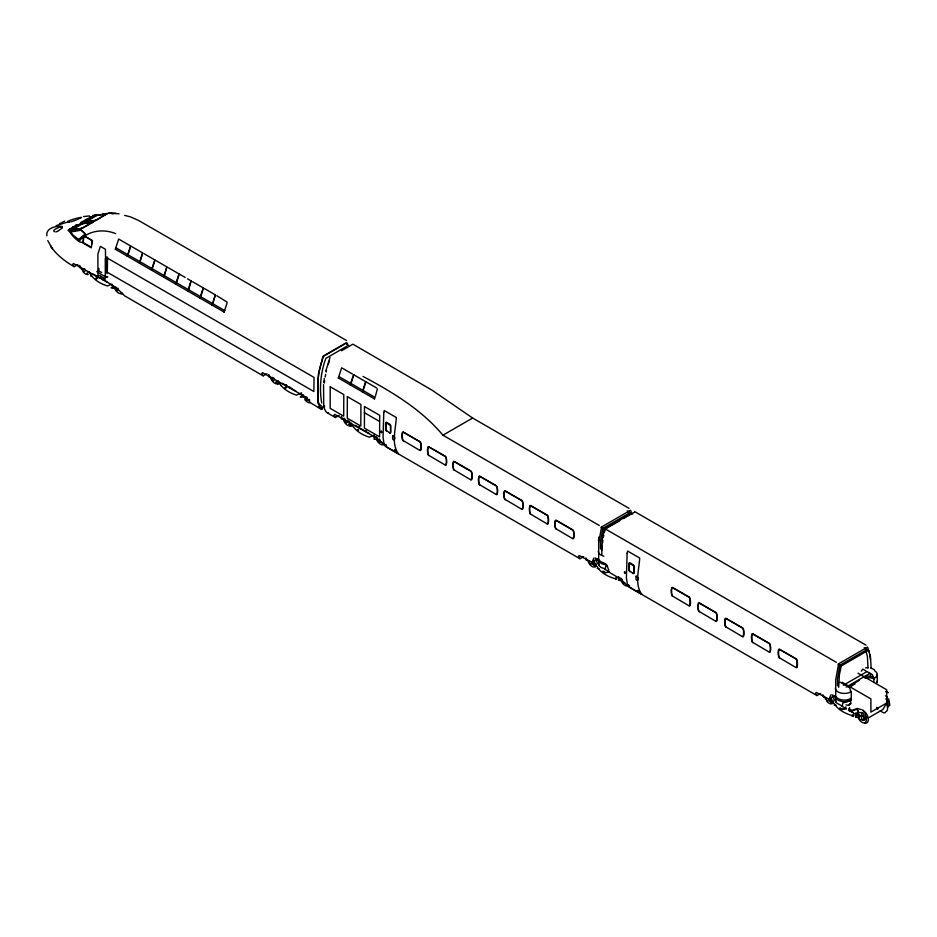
<?xml version="1.0" encoding="UTF-8"?>
<svg xmlns="http://www.w3.org/2000/svg" width="937" height="937" viewBox="0 0 937 937"><rect width="100%" height="100%" fill="white"/><g stroke="black" fill="none" stroke-linecap="round" stroke-linejoin="round"><path stroke-width="1.41" d="M381.699 432.437L381.101 431.289L381.675 432.566M625.049 572.94C624.944 570.738 623.972 573.795 625.202 572.952M75.768 225.395L67.956 230.291L69.209 230.701C70.205 234.391 85.126 250.202 83.252 237.576M105.53 258.46L105.448 249.289L100.341 246.349L97.893 254.056L97.893 272.409L105.284 276.684M323.839 382.237L324.284 378.466M324.331 383.104L324.624 380.668M598.45 540.778L598.907 537.006M602.62 542.699L602.924 540.204M377.154 437.72L377.025 439.699M621.711 578.902L621.582 580.893M858.737 715.751L858.608 717.742M91.732 244.053L92.4 240.622L84.822 236.241M325.162 376.955L325.666 374.378M603.311 537.709L603.803 535.203M850.327 703.91L848.793 705.327L846.006 704.917M115.274 249.359L118.683 239.064L130.536 245.916L127.268 256.129M127.526 256.281L130.793 246.056L142.658 252.908L139.379 263.133M139.636 263.274L142.658 252.908M151.501 270.125L154.769 259.9L144.099 253.74M151.747 270.266L155.027 260.053L166.88 266.893L163.612 277.118M163.87 277.27L166.88 266.893M175.723 284.11L179.002 273.885L168.32 267.724M175.98 284.262L179.248 274.037L185.186 277.457M187.845 291.102L191.113 280.889L187.552 278.828M188.091 291.255L191.113 280.889M199.956 298.107L203.224 287.882L192.553 281.721M200.213 298.247L203.481 288.022L215.346 294.874L212.067 305.099M212.324 305.239L215.346 294.874M224.06 312.162L227.047 303.096M325.842 370.923L330.023 357.384M326.123 372.012L326.509 370.537M338.28 378.115L341.677 367.808L352.359 373.98M350.262 384.884L353.542 374.659L365.653 381.652L362.385 391.877M350.52 385.025L353.799 374.812M362.642 392.029L365.91 381.804L376.58 387.965M374.367 398.951L375.105 397.417L363.24 390.577M375.444 396.128L377.388 388.867M604.283 532.708L604.927 530.283M869.337 652.246L868.552 650.196L841.309 665.926L839.388 674.745L838.697 687.289M98.889 268.392L99.029 271.144L101.676 272.503M836.191 696.964A8.855 5.107 0 0 0 850.632 698.627L851.112 698.206L851.112 700.302L849.636 700.712A7.461 4.298 0 0 1 847.224 701.649M608.16 571.101L608.827 570.036M845.186 707.95L845.853 706.885M80.043 265.885L80.746 267.877L79.786 267.759A1.909 1.101 60 0 1 79.258 265.932L79.458 265.464M269.13 375.058L269.833 377.049L268.86 376.932A1.909 1.101 60 0 1 268.345 375.093L268.532 374.636M87.668 273.815L87.27 272.925L87.27 274.248M96.687 278.359L96.113 279.355M285.773 387.531L285.199 388.515M614.988 578.246L615.515 579.417L616.042 577.637M852.014 715.095L852.014 716.313M853.068 715.704L853.068 714.486M328.196 364.505L329.402 360.909M592.325 561.942L593.671 558.358A2.366 1.359 60 0 1 593.917 558.007M829.35 698.779L830.697 695.195A2.366 1.359 60 0 1 830.943 694.856M381.101 432.461L381.898 432.191L381.101 431.289M624.944 573.139L624.686 571.933M85.829 220.98C86.099 218.766 86.438 218.602 85.958 220.898M849.754 704.038L849.18 704.718M585.965 557.902L585.777 558.358A1.909 1.101 60 0 0 586.293 560.197L587.265 560.314L586.421 558.803M822.991 694.739L822.803 695.207A1.909 1.101 60 0 0 823.318 697.034L824.291 697.163L823.447 695.652M76.904 225.126L76.202 224.587L76.951 225.021M93.196 216.915L93.688 215.978L92.775 215.463L99.767 214.62M857.941 673.164L886.695 689.761L886.695 702.996L882.771 709.59L868.095 718.07M341.583 416.426L341.22 417.176A1.909 1.101 60 0 0 341.747 419.003L342.708 419.12L341.864 417.621M100.751 277.844L99.123 277.844M289.838 387.016L289.018 387.485M361.331 428.759L361.331 429.415M861.314 671.185L862.801 669.123L872.37 674.64L873.858 678.423L873.858 682.312M395.707 450.697L394.688 450.369M628.458 585.367L629.488 585.766M629.383 585.613L628.364 585.285L629.582 586.211L628.071 584.782L628.563 585.625M639.069 591.2L638.05 590.872M374.507 438.739L373.933 435.482M619.064 579.921L619.252 578.808M856.09 716.77L855.504 713.514M858.269 710.691L858.269 713.643M79.294 241.043C87.961 230.35 103.515 228.581 115.719 233.653M78.696 240.212L78.146 239.825L83.826 235.128M78.439 240.434L85.595 234.262L80.933 229.6L69.373 231.369M840.196 682.183L849.765 687.699L850.761 691.904A9.03 5.212 0 0 1 840.911 693.029A9.03 5.212 0 0 1 835.336 688.215M851.112 699.74L850.632 700.162A8.855 5.107 0 0 1 840.981 701.274A8.855 5.107 0 0 1 835.511 696.554M850.983 700.22L842.714 703.043L842.445 705.666L841.051 705.502L836.366 702.797L835.699 697.667M56.302 231.872L57.754 231.181M62.369 227.89L58.328 230.783M836.46 705.315L834.035 704.975M72.617 226.777L73.402 227.234M80.863 222.456L82.901 221.284M69.209 230.701L96.605 214.878M81.554 223.744L92.517 222.456L81.554 223.744L82.058 223.451M84.611 221.987L96.078 220.394L106.584 213.905M96.265 215.252L95.761 215.545L106.724 214.257M71.423 230.186L82.058 224.048M86.813 221.296L96.265 215.838M81.214 228.546L107.521 213.554L95.843 215.323M83.053 227.925L92.517 222.456M47.764 240.598L52.472 248.773L50.387 245.74C56.197 254.677 64.993 261.353 74.082 266.682L77.818 264.515M106.057 257.488L106.935 256.984L106.935 273.674M106.83 257.933L107.696 257.417M96.757 271.753L97.776 271.168M97.893 272.409L98.045 275.267L100.47 275.923M100.809 276.274L103.433 277.785M266.904 373.687L263.168 375.842L124.656 295.869L116.645 288.034L100.903 278.078L100.259 278.441L73.449 263.508L72.653 264.433L74.082 266.682M105.916 277.047L106.935 276.462M106.677 277.493L107.696 276.895M227.082 302.089L216.787 295.705M344.886 343.891L322.996 356.54L318.393 373.957L317.713 396.855A16.444 9.499 -60 0 0 319.857 404.725L321.848 406.295M346.409 346.491L325.807 358.391C320.677 372.516 319.119 388.258 321.731 402.992M341.455 350.778L352.886 344.172L431.934 390.097L472.635 418.043L629.008 508.334M318.826 406.564L320.946 408.239L324.448 406.213M348.74 346.257L346.725 342.579L323.429 356.025L319.751 368.335L317.819 380.633L318.076 403.32L320.091 407.29L322.223 408.965L321.379 409.457L311.119 403.144L304.478 396.339L262.536 372.668L261.739 373.605L263.168 375.842M323.815 407.513L325.947 411.706L327.751 413.135L328.594 412.655M327.751 413.135L335.399 417.551L339.135 415.384M381.336 432.589L381.23 431.219M363.064 376.451C392.345 392.053 421.381 409.457 442.932 435.19L472.635 418.043M632.616 513.968L630.449 512.726L628.645 513.488L602.831 528.398L600.465 541.984L600.465 548.977M631.526 513.347L604.283 529.077L602.362 537.908L601.671 550.452M605.243 529.077L619.744 520.714M623.363 518.618L634.232 512.34M335.399 417.551L333.97 415.302L334.755 414.377L376.697 438.036L385.962 446.738L579.944 558.733L583.681 556.578M596.26 559.225L598.673 560.033L598.673 542.933L601.577 526.969L630.566 510.232L631.526 512.738M597.209 559.12L591.809 562.235L579.3 555.559L578.516 556.496L579.944 558.733M609.237 571.711L608.734 572.003L620.458 578.914L628.469 586.749L816.97 695.582L820.707 693.415M843.37 685.228L866.866 671.665M846.193 687.067L869.911 673.375M848.114 686.833L859.299 680.379M834.235 695.957L828.835 699.084L816.326 692.408L815.541 693.333L816.97 695.582M848.922 687.489L855.036 683.951M858.585 717.578L855.504 717.063M886.695 702.996L870.883 712.12L870.883 698.897L842.129 682.288M83.92 220.687L94.532 215.299M59.406 223.791L64.77 221.062M80.734 217.817C85.911 215.908 65.918 220.347 67.441 222.338L69.256 222.092M77.232 219.551L80.348 217.97M56.103 225.7L65.707 222.631M85.337 233.84L85.314 234.496M76.19 220.066L71.329 221.682M111.222 284.309L107.415 285.949C99.919 283.618 92.458 279.109 89.085 271.707M301.585 392.931L296.502 395.109C289.006 392.779 281.545 388.269 278.172 380.879M303.576 394.875L301.421 395.18M374.46 435.002L369.377 437.192C361.881 434.85 354.42 430.352 351.047 422.95M376.451 436.958L374.296 437.251M621.008 578.141L618.853 578.445M850.48 711.312L856.395 709.461L858.222 710.515L858.222 713.689A2.694 1.558 0 0 0 861.525 715.599L863.375 716.442L863.762 718.925L862.93 719.452L863.891 720.459A1.909 1.101 60 0 0 864.406 719.229L863.785 714.029L861.525 712.635A2.694 1.558 0 0 1 858.222 711.534M853.49 714.135L856.031 713.045A4.135 2.389 60 0 1 857.952 713.315L858.222 713.479M858.245 714.65L856.149 714.943M93.688 215.978L70.861 229.155L69.959 228.64L69.057 230.678M599.059 568.759L597.244 568.419M873.858 678.423L874.584 678.142A9.03 5.212 0 0 0 874.584 670.763M343.61 418.511L344.219 418.289M84.435 233.184L80.5 229.659M607.34 565.819L605.689 566.194L605.419 568.818L601.214 567.576L599.34 565.948L598.673 560.818M609.05 572.074L605.314 572.812L602.573 571.219M845.935 708.454L842.34 709.66L839.599 708.067M69.795 231.298L70.685 231.919L81.414 230.151M84.178 222.057L95.855 220.289M81.624 223.521L93.313 221.753M69.97 230.256L81.648 228.487M72.711 229.975L81.73 228.253M66.843 222.456L70.24 221.917M102.543 214.175L107.099 213.472M844.413 708.782L842.164 709.122L840.512 708.173M109.008 213.191L119.069 213.8M89.94 221.284L92.4 220.933M865.519 667.882L868.224 667.542M83.569 216.564L89.519 215.932M96.78 278.418L96.206 279.402M285.867 387.59L285.293 388.574M98.42 276.122L96.429 276.052M281.358 385.599L280.655 385.54M885.149 712.811L883.591 712.823L880.124 710.832M861.525 709.625L857.132 708.454L852.014 710.433L849.718 709.11M888.908 705.819L889.248 705.819A1.909 1.101 60 0 0 889.763 704.589L888.686 698.815M865.074 719.569L865.413 719.581A1.909 1.101 60 0 0 865.753 719.347M108.282 213.109L115.977 213.249M62.357 226.461C56.513 225.606 45.468 227.925 46.85 235.855M103.421 279.753L104.218 279.823M286.488 385.048L284.825 384.838L286.488 385.388M359.363 427.12L357.7 426.909L359.363 427.459M98.186 214.901L99.369 215.006M112.335 286.019L113.518 286.125M374.577 436.911L375.725 437.017M855.879 715.294L858.034 714.99L858.807 713.877A2.167 1.253 0 0 0 858.831 714.872M104.218 280.151L102.566 279.601M366.18 431.395L364.528 430.844L366.18 431.067A1.886 1.089 0 0 1 365.477 430.903M112.007 287.718L114.349 288.046M111.971 287.788L115.064 288.455M301.046 396.96L304.595 397.37M373.933 439.031L377.47 439.441M618.479 580.226L622.027 580.635M855.551 717.004L859.053 717.484M124.574 215.381L130.43 216.845L138.594 220.453L346.514 340.494M292.707 389.242L291.641 388.773M110.988 213.402L112.909 213.894M850.128 704.062L851.112 703.511L850.128 700.29M613.934 578.375C607.387 576.243 600.465 572.683 597.045 566.44M850.96 715.224C844.413 713.08 837.491 709.52 834.071 703.289M389.675 432.765L390.518 432.273L390.46 425.421L386.056 422.575L385.88 429.978L389.698 432.999A1.441 0.832 60 0 0 390.717 432.414L390.717 425.937A1.441 0.832 60 0 0 389.698 424.168L386.641 422.4A1.441 0.832 60 0 0 385.622 422.997L385.622 429.462A1.441 0.832 60 0 0 386.641 431.231M419.799 450.158C422.048 449.865 421.486 443.494 419.799 441.772L403.402 432.308C401.141 432.601 401.715 438.961 403.402 440.695L419.823 450.392A1.441 0.832 60 0 0 420.842 449.807L420.842 443.33A1.441 0.832 60 0 0 419.823 441.561L403.378 432.074A1.441 0.832 60 0 0 402.36 432.66L402.36 439.137A1.441 0.832 60 0 0 403.378 440.905M445.274 464.869C447.523 464.576 446.961 458.205 445.274 456.483L428.877 447.008C426.616 447.3 427.19 453.672 428.877 455.394L445.298 465.103A1.441 0.832 60 0 0 446.317 464.506L446.317 458.041A1.441 0.832 60 0 0 445.298 456.272L428.853 446.785A1.441 0.832 60 0 0 427.834 447.371L427.834 453.848A1.441 0.832 60 0 0 428.853 455.605M470.749 479.58C473.009 479.287 472.435 472.916 470.749 471.194L454.351 461.718C452.091 462.011 452.665 468.383 454.351 470.105L470.772 479.803A1.441 0.832 60 0 0 471.791 479.217L471.791 472.74A1.441 0.832 60 0 0 470.772 470.983L454.328 461.484A1.441 0.832 60 0 0 453.309 462.082L453.309 468.547A1.441 0.832 60 0 0 454.328 470.315M496.223 494.279C498.484 493.986 497.91 487.627 496.223 485.893L479.826 476.429C477.565 476.722 478.139 483.094 479.826 484.816L496.247 494.513A1.441 0.832 60 0 0 497.266 493.928L497.266 487.451A1.441 0.832 60 0 0 496.247 485.682L479.803 476.195A1.441 0.832 60 0 0 478.784 476.781L478.784 483.258A1.441 0.832 60 0 0 479.803 485.026M521.698 508.99C523.959 508.697 523.385 502.326 521.698 500.604L505.301 491.14C503.052 491.433 503.614 497.793 505.301 499.526L521.722 509.224A1.441 0.832 60 0 0 522.741 508.639L522.741 502.162A1.441 0.832 60 0 0 521.722 500.393L505.277 490.906A1.441 0.832 60 0 0 504.258 491.492L504.258 497.969A1.441 0.832 60 0 0 505.277 499.737M547.173 523.701C549.433 523.408 548.859 517.037 547.173 515.315L530.775 505.839C528.527 506.132 529.089 512.504 530.775 514.226L547.196 523.935A1.441 0.832 60 0 0 548.215 523.338L548.215 516.873A1.441 0.832 60 0 0 547.196 515.104L530.752 505.617A1.441 0.832 60 0 0 529.733 506.203L529.733 512.68A1.441 0.832 60 0 0 530.752 514.436M572.648 538.412C574.908 538.119 574.334 531.747 572.648 530.026L556.25 520.55C554.001 520.843 554.563 527.215 556.25 528.937L572.671 538.634A1.441 0.832 60 0 0 573.69 538.049L573.69 531.572A1.441 0.832 60 0 0 572.671 529.815L556.227 520.316A1.441 0.832 60 0 0 555.208 520.913L555.208 527.379A1.441 0.832 60 0 0 556.227 529.147M633.037 573.268L633.88 572.776L633.822 565.925L629.418 563.078L629.231 570.481L633.061 573.503A1.441 0.832 60 0 0 634.08 572.917L634.08 566.44A1.441 0.832 60 0 0 633.061 564.671L629.992 562.903A1.441 0.832 60 0 0 628.973 563.5L628.973 569.965A1.441 0.832 60 0 0 629.992 571.734M689.058 605.618C691.319 605.325 690.745 598.954 689.058 597.232L672.661 587.757C670.412 588.049 670.974 594.421 672.661 596.143L689.082 605.852A1.441 0.832 60 0 0 690.101 605.255L690.101 598.79A1.441 0.832 60 0 0 689.082 597.021L672.637 587.534A1.441 0.832 60 0 0 671.618 588.12L671.618 594.597A1.441 0.832 60 0 0 672.637 596.354M715.751 621.02C718 620.727 717.437 614.356 715.751 612.634L699.342 603.17C697.093 603.463 697.655 609.823 699.342 611.556L715.763 621.254A1.441 0.832 60 0 0 716.782 620.669L716.782 614.192A1.441 0.832 60 0 0 715.763 612.423L699.33 602.936A1.441 0.832 60 0 0 698.311 603.522L698.311 609.999A1.441 0.832 60 0 0 699.33 611.767M742.502 636.469C744.763 636.176 744.189 629.816 742.502 628.083L726.105 618.619C723.856 618.912 724.418 625.284 726.105 627.005L742.526 636.703A1.441 0.832 60 0 0 743.545 636.118L743.545 629.641A1.441 0.832 60 0 0 742.526 627.872L726.081 618.385A1.441 0.832 60 0 0 725.062 618.97L725.062 625.447A1.441 0.832 60 0 0 726.081 627.216M769.265 651.918C771.526 651.625 770.952 645.265 769.265 643.532L752.868 634.068C750.607 634.361 751.181 640.732 752.868 642.454L769.289 652.152A1.441 0.832 60 0 0 770.308 651.566L770.308 645.089A1.441 0.832 60 0 0 769.289 643.321L752.844 633.834A1.441 0.832 60 0 0 751.825 634.419L751.825 640.896A1.441 0.832 60 0 0 752.844 642.665M796.028 667.378C798.277 667.085 797.715 660.714 796.028 658.98L779.631 649.517C777.37 649.809 777.944 656.181 779.631 657.903L796.052 667.601A1.441 0.832 60 0 0 797.071 667.015L797.071 660.538A1.441 0.832 60 0 0 796.052 658.781L779.607 649.282A1.441 0.832 60 0 0 778.588 649.868L778.588 656.345A1.441 0.832 60 0 0 779.607 658.114M877.629 709.262L876.798 707.341L878.11 708.723M91.568 276.38L90.725 275.982M870.906 667.823L874.631 669.967M62.416 227.457L59.207 227.094C58.176 228.183 50.621 230.291 55.072 231.907M111.116 287.788L112.768 287.085L111.971 284.239M300.203 396.948L301.855 396.246L301.058 393.399M308.753 399.431L309.433 400.345A1.909 1.101 60 0 0 309.772 400.122M634.595 511.555L866.034 645.171M627.204 510.852L628.282 511.473L628.645 513.488M864.23 647.69L865.308 648.322L867.393 656.462L868.037 668.186M868.552 650.196L867.475 649.564L865.671 650.337L839.857 665.235L837.491 678.833L837.491 685.825M90.479 217.384L89.565 216.997L90.35 217.454M442.932 435.19L599.305 525.481M604.892 528.702L836.331 662.318M886.004 691.365L888.276 692.677L885.5 691.658M605.361 529.71L601.039 527.203M841.309 665.926L838.065 664.052M116.001 247.836L127.865 254.677M128.123 254.829L139.976 261.681M140.234 261.821L152.099 268.673M152.356 268.814L164.209 275.665M164.467 275.806L176.332 282.658M176.578 282.81L188.442 289.65M188.7 289.802L200.553 296.642M200.811 296.795L212.676 303.647M212.933 303.787L224.786 310.639M339.007 376.58L350.871 383.432M351.129 383.573L362.982 390.424M115.403 249.289L224.189 312.091M338.409 378.033L374.495 398.869M885.734 698.885L887.608 700.267L888.241 705.467A1.909 1.101 60 0 1 888.241 706.041M91.322 247.216L83.077 242.449L83.744 237.693L85.138 236.499L92.341 240.657L91.287 247.825L82.526 242.765M364.294 412.643L379.497 421.416M863.434 711.757L865.308 713.151L865.94 718.351M595.218 558.042L596.19 558.593M604.833 563.594L605.806 564.144M832.243 694.879L833.204 695.441M103.398 278.359L105.19 279.39L105.026 276.837M347.428 420.291L349.712 421.615M604.716 569.274L608.183 571.277M841.742 706.123L845.209 708.126M93.185 274.096L98.924 277.399M101.208 278.722L106.947 282.037M282.271 383.256L287.999 386.571M289.146 387.227L296.033 391.209M355.146 425.339L360.886 428.642M362.022 429.31L368.909 433.281M592.207 564.027L593.496 564.777M829.233 700.876L830.522 701.614M385.002 444.782L385.892 445.298M394.887 450.72L395.906 451.306L394.395 449.865L394.922 450.709M638.249 591.212L639.268 591.809L637.757 590.369L638.284 591.212M320.946 408.239L322.223 408.965M603.487 571.324L605.138 572.284M846.134 708.899L845.326 708.29M78.708 239.556L72.992 235.07L70.685 231.919M831.014 701.672L832.759 703.464M830.639 701.649L832.243 703.277M593.988 564.835L595.733 566.616M593.613 564.812L595.218 566.44M349.068 423.618L350.661 425.246M276.181 381.546L277.785 383.174M87.949 271.367L89.132 272.62M381.371 441.503L381.968 442.416M836.015 698.955L833.871 695.535M835.98 702.188L832.337 696.414M832.618 700.981L831.178 698.686A4.135 2.389 60 0 0 830.592 697.901M830.51 699.107L831.494 700.642M599.001 562.106L596.846 558.686M598.954 565.351L595.311 559.565M595.592 564.144L594.152 561.837A4.135 2.389 60 0 0 593.566 561.052M594.468 563.805L592.957 560.9M100.903 278.078L100.54 277.176M346.128 343.071L347.463 345.519M618.479 576.665L618.865 577.391M593.344 560.607L593.906 562.036M324.495 407.126L324.366 405.58M608.605 569.883L607.352 566.253A2.366 1.359 60 0 0 607.106 565.62M866.057 648.146L866.666 650.571M629.032 511.309L629.641 513.734M829.819 699.049L829.983 700.103M592.793 562.212L592.957 563.266M869.759 654.436L870.496 659.683M323.733 406.002L323.546 384.627M105.284 258.612L105.284 276.977M887.269 697.995L887.269 697.784A2.694 1.558 0 0 0 885.36 695.875M887.198 702.691L887.198 704.132M877.231 674.453L877.231 682.23M877.055 681.258L877.055 682.792M871.164 668.549L870.473 656.802L867.592 647.069L838.603 663.806L835.699 679.77L835.699 696.882M870.496 673.949L870.496 676.795M861.829 712.448L861.829 715.997M851.253 691.483L851.253 699.81M624.592 571.722L624.464 572.964M601.835 545.299L601.835 555.301M606.286 564.519A2.366 1.359 60 0 1 606.743 565.023M849.519 707.517A1.886 1.089 0 0 1 848.5 708.934M846.451 708.7A1.886 1.089 0 0 1 846.041 708.349M863.118 710.445A7.391 4.263 60 0 1 868.283 718.515A7.391 4.263 60 0 1 864.734 723.153M866.432 719.721A6.313 3.643 60 0 1 863.352 722.837A6.313 3.643 60 0 1 858.362 718.093M857.519 714.568A6.313 3.643 60 0 1 857.73 713.104M865.589 716.208A6.313 3.643 60 0 1 866.221 718M863.527 719.511A3.069 1.769 60 0 1 862.356 720.19M861.337 717.508A1.909 1.101 60 0 1 861.208 719.78A1.909 1.101 60 0 1 859.206 718.175A1.909 1.101 60 0 1 859.861 716.325M860.002 716.301A2.167 1.253 0 0 1 858.831 714.673M861.653 715.54A2.167 1.253 0 0 1 859.299 715.271M862.731 710.035A2.694 1.558 0 0 1 863.434 710.726M830.135 698.873A3.069 1.769 60 0 1 830.135 700.782M832.665 703.254A6.313 3.643 60 0 1 826.434 700.794M825.45 699.084A6.313 3.643 60 0 1 824.818 697.28M828.706 699.178A1.909 1.101 60 0 1 828.413 700.712A1.909 1.101 60 0 1 826.949 700.208M826.504 699.611A1.909 1.101 60 0 1 826.211 697.737M864.816 678.072A8.855 5.107 0 0 1 874.455 679.173M864.816 676.526A8.855 5.107 0 0 1 873.589 677.205M886.589 704.273A7.391 4.263 60 0 1 885.442 712.026M887.749 705.573A6.313 3.643 60 0 1 887.971 707.283M358.66 426.967A1.886 1.089 0 0 1 358.051 426.733M351.691 426.101A7.391 4.263 60 0 1 350.239 426.112M350.098 425.785A6.313 3.643 60 0 1 343.235 419.249M347.135 422.341A1.909 1.101 60 0 1 344.933 421.58A1.909 1.101 60 0 1 345.366 419.284M346.842 420.467A1.909 1.101 60 0 1 347.135 421.146M384.006 444.22A6.313 3.643 60 0 1 376.791 440.05M381.488 442.018A3.069 1.769 60 0 1 379.953 441.866M380.164 440.812A1.909 1.101 60 0 1 378.806 441.596A1.909 1.101 60 0 1 377.459 439.254M379.321 438.891A1.909 1.101 60 0 1 380.059 440.156M606.192 564.765A8.855 5.107 0 0 1 598.485 559.705M603.885 556.191A9.03 5.212 0 0 1 598.31 551.366M603.955 562.891A8.855 5.107 0 0 1 599.165 560.127M629.172 586.293A7.391 4.263 60 0 1 627.708 586.304M628.563 585.414A6.313 3.643 60 0 1 621.336 581.245M624.604 582.545A1.909 1.101 60 0 1 622.601 582.088A1.909 1.101 60 0 1 622.402 579.558M593.109 562.024A3.069 1.769 60 0 1 593.109 563.945M595.639 566.405A6.313 3.643 60 0 1 591.329 565.983A6.313 3.643 60 0 1 587.792 560.431M591.692 563.535A1.909 1.101 60 0 1 589.923 563.36A1.909 1.101 60 0 1 589.186 560.888M286.499 384.978A1.886 1.089 0 0 1 285.785 384.896M291.993 388.597A1.886 1.089 0 0 1 291.583 388.234M278.816 384.018A7.391 4.263 60 0 1 277.364 384.041M277.223 383.713A6.313 3.643 60 0 1 270.36 377.166M273.967 380.609A1.909 1.101 60 0 1 272.491 380.094M272.046 379.497A1.909 1.101 60 0 1 272.046 377.295M273.522 377.798A1.909 1.101 60 0 1 273.967 378.396M310.147 402.711A6.313 3.643 60 0 1 304.9 399.689M309.081 399.408A3.069 1.769 60 0 1 307.078 399.794M307.184 398.073A1.909 1.101 60 0 1 305.93 399.513A1.909 1.101 60 0 1 304.677 396.632M306.446 396.808A1.909 1.101 60 0 1 306.891 397.405M102.496 279.074A1.886 1.089 0 0 1 102.356 278.652M88.137 274.541A6.313 3.643 60 0 1 82.889 271.519M81.906 269.809A6.313 3.643 60 0 1 81.273 268.005M84.88 271.437A1.909 1.101 60 0 1 83.17 270.641A1.909 1.101 60 0 1 82.667 268.462M84.435 268.638A1.909 1.101 60 0 1 84.88 269.224M122.653 293.855A7.391 4.263 60 0 1 121.201 293.878M122.044 292.976A6.313 3.643 60 0 1 114.829 288.807M117.804 288.233A1.909 1.101 60 0 1 117.804 290.447A1.909 1.101 60 0 1 115.883 289.346A1.909 1.101 60 0 1 115.883 287.132M107.509 258.179L107.322 272.269L313.86 391.514L314.059 377.424L107.509 258.179M330.246 386.77L330.14 408.333L343.692 416.157L343.797 394.594L330.246 386.77M347.358 396.656L347.264 418.218L360.815 426.042L360.921 404.479L347.358 396.656M364.481 406.541L364.388 428.104L379.59 436.888L379.696 415.314L364.481 406.541M383.772 412.807L383.034 437.333L384.111 444.161L386.419 446.82L398.53 453.813C390.952 444.103 395.765 429.087 396.316 417.527L384.217 410.535L383.772 412.807M627.134 553.31L626.396 577.836L627.474 584.665L629.781 587.323L641.88 594.316C634.314 584.606 639.128 569.591 639.678 558.03L627.579 551.038L627.134 553.31M392.802 435.67C391.268 443.646 398.248 437.977 392.802 435.67M636.164 576.173C634.63 584.149 641.611 578.48 636.164 576.173M95.703 278.453C95.586 281.276 98.08 276.942 95.703 278.453M275.946 382.519L276.345 383.409L276.755 382.05L275.946 382.519M284.789 387.625C284.672 390.436 287.167 386.114 284.789 387.625M348.822 424.59L349.232 425.492L349.63 424.121L348.822 424.59M357.665 429.696C358.578 431.325 359.07 429.24 357.665 429.696M595.417 564.73L595.944 565.889L596.471 564.121L595.417 564.73M832.443 701.579L832.97 702.738L833.497 700.97L832.443 701.579M616.722 578.75L616.054 579.371L616.722 578.75M848.969 710.117L848.465 710.41L853.525 712.741L848.969 710.117M853.748 715.587L853.08 716.208L853.748 715.587M385.728 444.864L384.709 444.279L386.22 445.707L385.728 444.864"/></g></svg>
